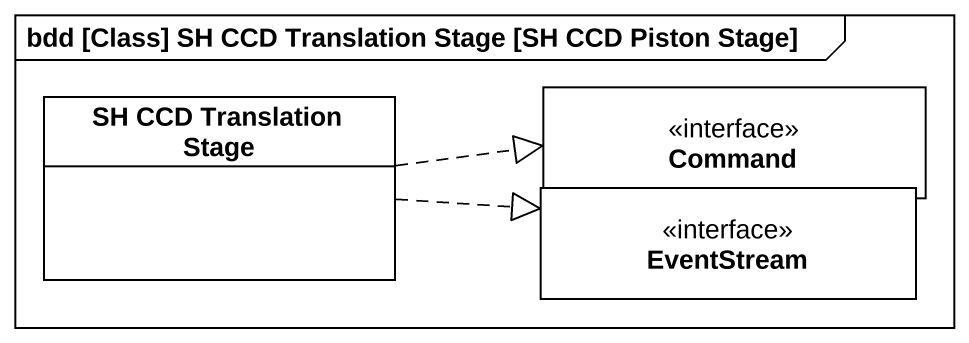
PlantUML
@startuml
mainframe bdd [Class] SH CCD Translation Stage [SH CCD Piston Stage]
hide circle
hide empty members
class "SH CCD Translation Stage" as SH_CCD_Translation_Stage
interface Command
interface EventStream
SH_CCD_Translation_Stage .right.|> Command
SH_CCD_Translation_Stage .right.|> EventStream
@enduml
